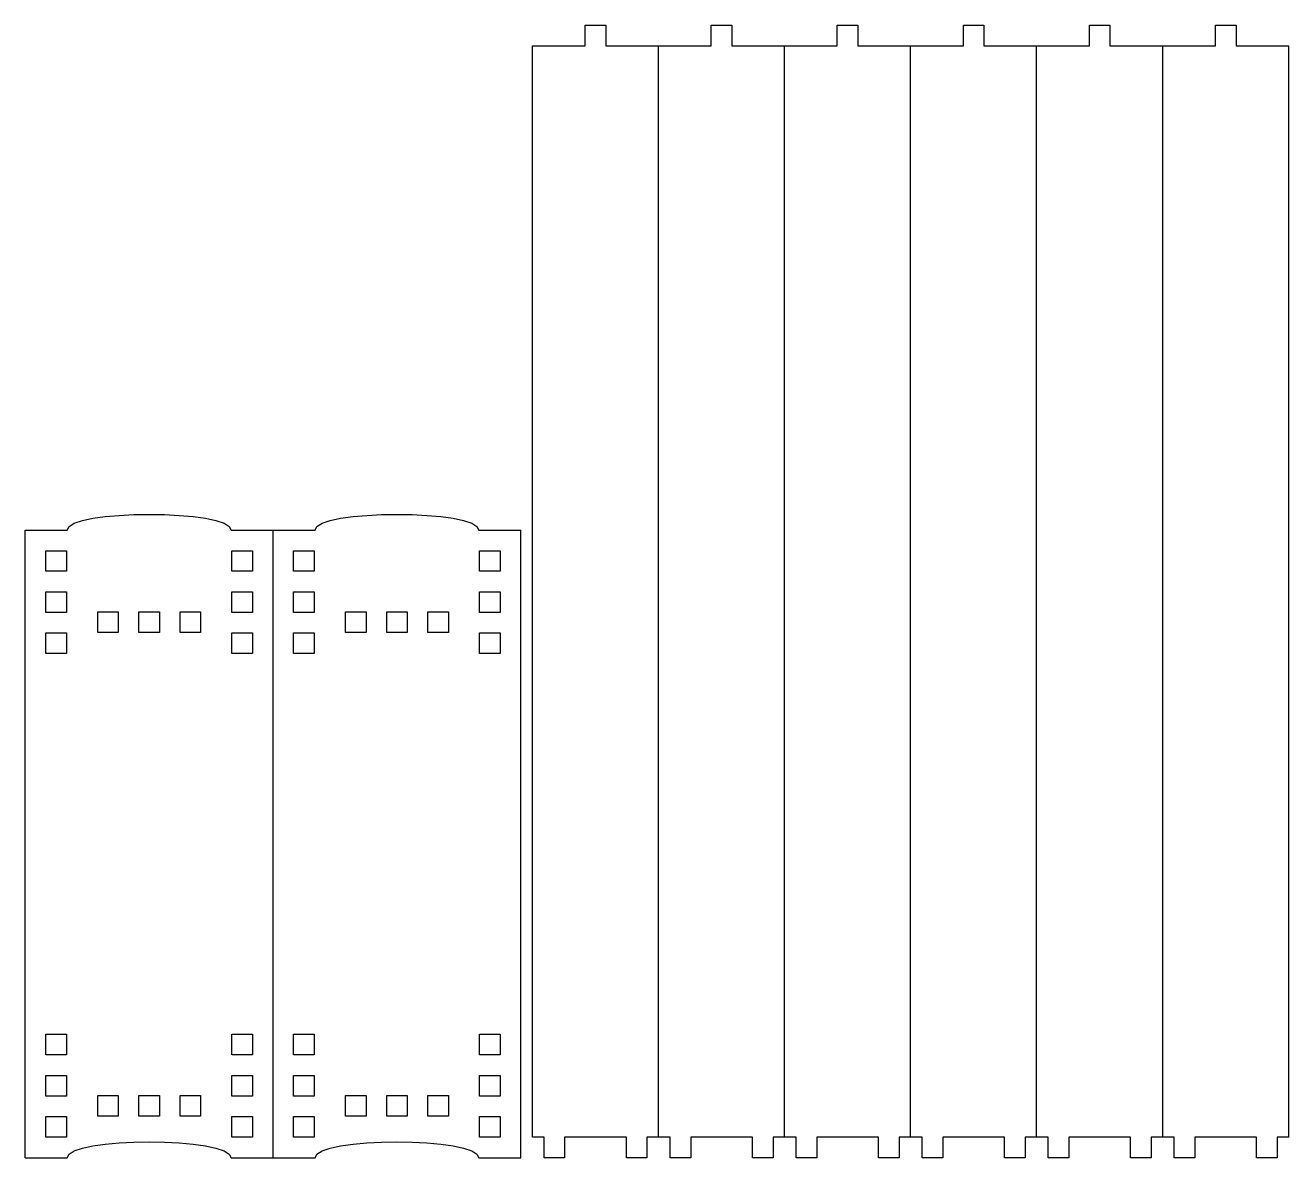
# Model space of a CAD drawing. Extents: x -3.3 to 11.8, y -1.2 to 12.2.
import ezdxf

# ---------------------------------------------------------------- set-up
doc = ezdxf.new("R2010")
doc.units = 0
doc.header["$MEASUREMENT"] = 0
doc.layers.add('LAYER_1', color=7, linetype='CONTINUOUS')

# ---------------------------------------------------------------- blocks, each defined once
blk = doc.blocks.new('BLOCK_2')
at = {"layer": 'LAYER_1'}
for points in [[(2.772, 11.991), (3.4, 11.991), (3.4, 12.236), (3.645, 12.236), (3.645, 11.991), (4.272, 11.991)], [(4.272, 11.991), (4.9, 11.991), (4.9, 12.236), (5.145, 12.236), (5.145, 11.991), (5.772, 11.991)], [(5.772, 11.991), (6.4, 11.991), (6.4, 12.236), (6.645, 12.236), (6.645, 11.991), (7.272, 11.991)], [(7.272, 11.991), (7.9, 11.991), (7.9, 12.236), (8.145, 12.236), (8.145, 11.991), (8.772, 11.991)], [(8.772, 11.991), (9.4, 11.991), (9.4, 12.236), (9.645, 12.236), (9.645, 11.991), (10.272, 11.991)], [(10.272, 11.991), (10.9, 11.991), (10.9, 12.236), (11.145, 12.236), (11.145, 11.991), (11.772, 11.991)], [(2.772, -1.001), (2.772, 11.991)], [(4.272, -1.001), (4.272, 11.991)], [(5.772, -1.001), (5.772, 11.991)], [(7.272, -1.001), (7.272, 11.991)], [(8.772, -1.001), (8.772, 11.991)], [(10.272, -1.001), (10.272, 11.991)], [(11.772, -1.001), (11.772, 11.991)], [(-3.264, -1.246), (-3.264, 6.226)], [(-0.315, -1.246), (-0.315, 6.226)], [(2.633, -1.246), (2.633, 6.226)], [(-2.774, 5.736), (-3.019, 5.736), (-3.019, 5.981), (-2.774, 5.981), (-2.774, 5.736)], [(-0.561, 5.736), (-0.805, 5.736), (-0.805, 5.981), (-0.561, 5.981), (-0.561, 5.736)], [(0.174, 5.736), (-0.07, 5.736), (-0.07, 5.981), (0.174, 5.981), (0.174, 5.736)], [(2.388, 5.736), (2.143, 5.736), (2.143, 5.981), (2.388, 5.981), (2.388, 5.736)], [(-2.774, 5.246), (-3.019, 5.246), (-3.019, 5.491), (-2.774, 5.491), (-2.774, 5.246)], [(-0.561, 5.246), (-0.805, 5.246), (-0.805, 5.491), (-0.561, 5.491), (-0.561, 5.246)], [(0.174, 5.246), (-0.07, 5.246), (-0.07, 5.491), (0.174, 5.491), (0.174, 5.246)], [(2.388, 5.246), (2.143, 5.246), (2.143, 5.491), (2.388, 5.491), (2.388, 5.246)], [(-2.402, 5.006), (-2.402, 5.251), (-2.157, 5.251), (-2.157, 5.006), (-2.402, 5.006)], [(-1.912, 5.006), (-1.912, 5.251), (-1.667, 5.251), (-1.667, 5.006), (-1.912, 5.006)], [(-1.422, 5.006), (-1.422, 5.251), (-1.177, 5.251), (-1.177, 5.006), (-1.422, 5.006)], [(0.547, 5.006), (0.547, 5.251), (0.791, 5.251), (0.791, 5.006), (0.547, 5.006)], [(1.037, 5.006), (1.037, 5.251), (1.281, 5.251), (1.281, 5.006), (1.037, 5.006)], [(1.527, 5.006), (1.527, 5.251), (1.771, 5.251), (1.771, 5.006), (1.527, 5.006)], [(-2.774, 4.756), (-3.019, 4.756), (-3.019, 5.001), (-2.774, 5.001), (-2.774, 4.756)], [(-0.561, 4.756), (-0.805, 4.756), (-0.805, 5.001), (-0.561, 5.001), (-0.561, 4.756)], [(0.174, 4.756), (-0.07, 4.756), (-0.07, 5.001), (0.174, 5.001), (0.174, 4.756)], [(2.388, 4.756), (2.143, 4.756), (2.143, 5.001), (2.388, 5.001), (2.388, 4.756)], [(-2.774, -0.021), (-3.019, -0.021), (-3.019, 0.224), (-2.774, 0.224), (-2.774, -0.021)], [(-0.561, -0.021), (-0.805, -0.021), (-0.805, 0.224), (-0.561, 0.224), (-0.561, -0.021)], [(0.174, -0.021), (-0.07, -0.021), (-0.07, 0.224), (0.174, 0.224), (0.174, -0.021)], [(2.388, -0.021), (2.143, -0.021), (2.143, 0.224), (2.388, 0.224), (2.388, -0.021)], [(-2.774, -0.511), (-3.019, -0.511), (-3.019, -0.266), (-2.774, -0.266), (-2.774, -0.511)], [(-0.561, -0.511), (-0.805, -0.511), (-0.805, -0.266), (-0.561, -0.266), (-0.561, -0.511)], [(0.174, -0.511), (-0.07, -0.511), (-0.07, -0.266), (0.174, -0.266), (0.174, -0.511)], [(2.388, -0.511), (2.143, -0.511), (2.143, -0.266), (2.388, -0.266), (2.388, -0.511)], [(-2.402, -0.751), (-2.402, -0.506), (-2.157, -0.506), (-2.157, -0.751), (-2.402, -0.751)], [(-1.912, -0.751), (-1.912, -0.506), (-1.667, -0.506), (-1.667, -0.751), (-1.912, -0.751)], [(-1.422, -0.751), (-1.422, -0.506), (-1.177, -0.506), (-1.177, -0.751), (-1.422, -0.751)], [(0.547, -0.751), (0.547, -0.506), (0.791, -0.506), (0.791, -0.751), (0.547, -0.751)], [(1.037, -0.751), (1.037, -0.506), (1.281, -0.506), (1.281, -0.751), (1.037, -0.751)], [(1.527, -0.751), (1.527, -0.506), (1.771, -0.506), (1.771, -0.751), (1.527, -0.751)], [(-2.774, -1.001), (-3.019, -1.001), (-3.019, -0.756), (-2.774, -0.756), (-2.774, -1.001)], [(-0.561, -1.001), (-0.805, -1.001), (-0.805, -0.756), (-0.561, -0.756), (-0.561, -1.001)], [(0.174, -1.001), (-0.07, -1.001), (-0.07, -0.756), (0.174, -0.756), (0.174, -1.001)], [(2.388, -1.001), (2.143, -1.001), (2.143, -0.756), (2.388, -0.756), (2.388, -1.001)], [(4.272, -1.001), (4.135, -1.001), (4.135, -1.246), (3.89, -1.246), (3.89, -1.001), (3.155, -1.001), (3.155, -1.246), (2.91, -1.246), (2.91, -1.001), (2.772, -1.001)], [(5.772, -1.001), (5.635, -1.001), (5.635, -1.246), (5.39, -1.246), (5.39, -1.001), (4.655, -1.001), (4.655, -1.246), (4.41, -1.246), (4.41, -1.001), (4.272, -1.001)], [(7.272, -1.001), (7.135, -1.001), (7.135, -1.246), (6.89, -1.246), (6.89, -1.001), (6.155, -1.001), (6.155, -1.246), (5.91, -1.246), (5.91, -1.001), (5.772, -1.001)], [(8.772, -1.001), (8.635, -1.001), (8.635, -1.246), (8.39, -1.246), (8.39, -1.001), (7.655, -1.001), (7.655, -1.246), (7.41, -1.246), (7.41, -1.001), (7.272, -1.001)], [(10.272, -1.001), (10.135, -1.001), (10.135, -1.246), (9.89, -1.246), (9.89, -1.001), (9.155, -1.001), (9.155, -1.246), (8.91, -1.246), (8.91, -1.001), (8.772, -1.001)], [(11.772, -1.001), (11.635, -1.001), (11.635, -1.246), (11.39, -1.246), (11.39, -1.001), (10.655, -1.001), (10.655, -1.246), (10.41, -1.246), (10.41, -1.001), (10.272, -1.001)]]:
    blk.add_lwpolyline(points, dxfattribs=at)
for points in [[(-3.264, 6.226), (-3.264, 6.226), (-2.764, 6.226), (-2.764, 6.226), (-2.764, 6.476), (-0.815, 6.476), (-0.815, 6.226), (-0.815, 6.226), (-0.315, 6.226), (-0.315, 6.226)], [(-0.315, 6.226), (-0.315, 6.226), (0.185, 6.226), (0.185, 6.226), (0.185, 6.476), (2.133, 6.476), (2.133, 6.226), (2.133, 6.226), (2.633, 6.226), (2.633, 6.226)], [(-3.264, -1.246), (-3.264, -1.246), (-2.764, -1.246), (-2.764, -1.246), (-2.764, -0.996), (-0.815, -0.996), (-0.815, -1.246), (-0.815, -1.246), (-0.315, -1.246), (-0.315, -1.246)], [(-0.315, -1.246), (-0.315, -1.246), (0.185, -1.246), (0.185, -1.246), (0.185, -0.996), (2.133, -0.996), (2.133, -1.246), (2.133, -1.246), (2.633, -1.246), (2.633, -1.246)]]:
    blk.add_open_spline(points, degree=3, knots=[0, 0, 0, 0, 1, 1, 1, 2, 2, 2, 3, 3, 3, 3], dxfattribs=at)

msp = doc.modelspace()

# ---------------------------------------------------------------- block references
at = {"layer": 'LAYER_1'}
msp.add_blockref('BLOCK_2', (0, 0), dxfattribs=at)

doc.saveas('drawing.dxf')
